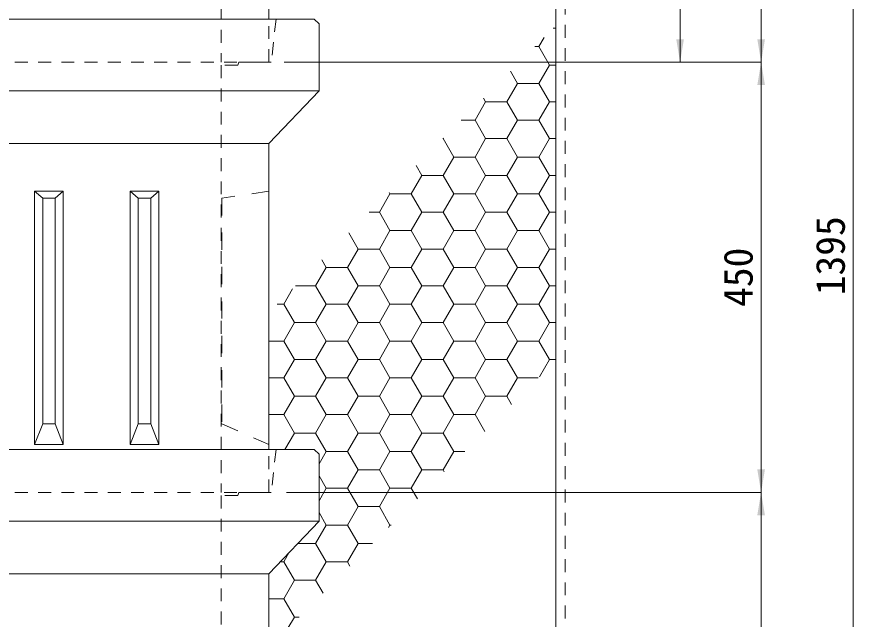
# Model space of a CAD drawing. Units: millimetres at full size. Extents: x 40781 to 122968, y -21714 to -2620.
# Drawn here: x 55650 to 56525, y -17179 to -16549 of the extents above; entities that cross this region are included whole.
import ezdxf
from ezdxf.enums import TextEntityAlignment as Align

# ---------------------------------------------------------------- set-up
doc = ezdxf.new("R2010")
doc.units = ezdxf.units.MM
doc.header["$LTSCALE"] = 18
doc.linetypes.add('USER2', pattern=[1.35, 0.75, -0.6])
doc.linetypes.add('USER3', pattern=[2, 1, -1])
for name, color, linetype, lineweight in [('0_2', 7, 'Continuous', 9), ('ハッチング', 7, 'Continuous', 5), ('寸法線', 7, 'Continuous', 9), ('本体', 2, 'Continuous', 13)]:
    doc.layers.add(name, color=color, linetype=linetype, lineweight=lineweight)
doc.styles.add('ＭＳ ゴシック', font='')
doc.styles.get('ＭＳ ゴシック').set_extended_font_data('MS Gothic')

# ---------------------------------------------------------------- blocks, each defined once
blk = doc.blocks.new('filled_arrow')
at = {"color": 0, "linetype": 'Continuous', "lineweight": -2}
blk.add_solid([(7.5, 1.25), (0, 0), (7.5, -1.25)], dxfattribs=at)

msp = doc.modelspace()

# ---------------------------------------------------------------- linework, layer by layer
at = {"layer": '0_2'}
for p, q in [((55668.67, -16731.78), (55677.17, -16738.99)), ((55690.17, -16738.99), (55698.67, -16731.78)), ((55768.67, -16731.78), (55777.17, -16738.99)), ((55790.17, -16738.99), (55798.67, -16731.78)), ((55668.67, -16996.74), (55677.17, -16975.12)), ((55690.17, -16975.12), (55698.67, -16996.74)), ((55768.67, -16996.74), (55777.17, -16975.12)), ((55790.17, -16975.12), (55798.67, -16996.74))]:
    msp.add_line(p, q, dxfattribs=at)
at = {"layer": '0_2', "linetype": 'USER3'}
for p, q in [((55913.67, -16731.78), (55864.67, -16738.99)), ((55864.67, -16738.99), (55864.67, -16975.12)), ((55864.67, -16975.12), (55913.67, -16996.74))]:
    msp.add_line(p, q, dxfattribs=at)
at = {"layer": '0_2'}
for points in [[(55668.67, -16731.78), (55698.67, -16731.78), (55698.67, -16996.74), (55668.67, -16996.74)], [(55768.67, -16731.78), (55798.67, -16731.78), (55798.67, -16996.74), (55768.67, -16996.74)], [(55677.17, -16738.99), (55690.17, -16738.99), (55690.17, -16975.12), (55677.17, -16975.12)], [(55777.17, -16738.99), (55790.17, -16738.99), (55790.17, -16975.12), (55777.17, -16975.12)]]:
    msp.add_lwpolyline(points, close=True, dxfattribs=at)
at = {"layer": 'ハッチング'}
for p, q in [((56211.13, -16561.26), (56213.67, -16561.26)), ((56195.91, -16580.51), (56201.41, -16570.99)), ((56191.89, -16580.51), (56195.91, -16580.51)), ((56207.02, -16599.76), (56195.91, -16580.51)), ((56195.91, -16619.01), (56207.02, -16599.76)), ((56207.03, -16599.76), (56213.67, -16599.76)), ((56173.69, -16619.01), (56166.26, -16606.14)), ((56162.57, -16638.25), (56173.69, -16619.01)), ((56173.69, -16619.01), (56195.91, -16619.01)), ((56207.02, -16638.25), (56195.91, -16619.01)), ((56140.35, -16638.25), (56138.08, -16634.32)), ((56129.24, -16657.5), (56140.35, -16638.25)), ((56140.35, -16638.25), (56162.57, -16638.25)), ((56173.69, -16657.5), (56162.57, -16638.25)), ((56195.91, -16657.5), (56207.02, -16638.25)), ((56207.03, -16638.25), (56213.67, -16638.25)), ((56114.9, -16657.5), (56129.24, -16657.5)), ((56140.35, -16676.75), (56129.24, -16657.5)), ((56162.57, -16676.75), (56173.69, -16657.5)), ((56173.69, -16657.5), (56195.91, -16657.5)), ((56207.02, -16676.75), (56195.91, -16657.5)), ((56095.65, -16676.75), (56095.9, -16676.75)), ((56095.9, -16676.75), (56096.24, -16676.16)), ((56107.01, -16696), (56095.9, -16676.75)), ((56129.24, -16696), (56140.35, -16676.75)), ((56140.35, -16676.75), (56162.57, -16676.75)), ((56173.69, -16696), (56162.57, -16676.75)), ((56195.91, -16696), (56207.02, -16676.75)), ((56207.03, -16676.75), (56213.67, -16676.75)), ((56095.9, -16715.24), (56107.01, -16696)), ((56107.01, -16696), (56129.24, -16696)), ((56140.35, -16715.24), (56129.24, -16696)), ((56162.57, -16715.24), (56173.69, -16696)), ((56173.69, -16696), (56195.91, -16696)), ((56207.02, -16715.24), (56195.91, -16696)), ((56073.67, -16715.24), (56067.63, -16704.77)), ((56062.56, -16734.49), (56073.67, -16715.24)), ((56073.68, -16715.24), (56095.9, -16715.24)), ((56107.01, -16734.49), (56095.9, -16715.24)), ((56129.24, -16734.49), (56140.35, -16715.24)), ((56140.35, -16715.24), (56162.57, -16715.24)), ((56173.69, -16734.49), (56162.57, -16715.24)), ((56195.91, -16734.49), (56207.02, -16715.24)), ((56207.03, -16715.24), (56213.67, -16715.24)), ((56040.34, -16734.49), (56039.45, -16732.95)), ((56029.22, -16753.74), (56040.34, -16734.49)), ((56040.34, -16734.49), (56062.56, -16734.49)), ((56073.67, -16753.74), (56062.56, -16734.49)), ((56095.9, -16753.74), (56107.01, -16734.49)), ((56107.01, -16734.49), (56129.24, -16734.49)), ((56140.35, -16753.74), (56129.24, -16734.49)), ((56162.57, -16753.74), (56173.69, -16734.49)), ((56173.69, -16734.49), (56195.91, -16734.49)), ((56207.02, -16753.74), (56195.91, -16734.49)), ((56018.66, -16753.74), (56029.22, -16753.74)), ((56040.34, -16772.99), (56029.22, -16753.74)), ((56062.56, -16772.99), (56073.67, -16753.74)), ((56073.68, -16753.74), (56095.9, -16753.74)), ((56107.01, -16772.99), (56095.9, -16753.74)), ((56129.24, -16772.99), (56140.35, -16753.74)), ((56140.35, -16753.74), (56162.57, -16753.74)), ((56173.69, -16772.99), (56162.57, -16753.74)), ((56195.91, -16772.99), (56207.02, -16753.74)), ((56207.03, -16753.74), (56213.67, -16753.74)), ((56007, -16792.23), (55997.18, -16775.22)), ((56029.22, -16792.23), (56040.34, -16772.99)), ((56040.34, -16772.99), (56062.56, -16772.99)), ((56073.67, -16792.23), (56062.56, -16772.99)), ((56095.9, -16792.23), (56107.01, -16772.99)), ((56107.01, -16772.99), (56129.24, -16772.99)), ((56140.35, -16792.23), (56129.24, -16772.99)), ((56162.57, -16792.23), (56173.69, -16772.99)), ((56173.69, -16772.99), (56195.91, -16772.99)), ((56207.02, -16792.23), (56195.91, -16772.99)), ((55995.89, -16811.48), (56007, -16792.23)), ((56007, -16792.23), (56029.22, -16792.23)), ((56040.34, -16811.48), (56029.22, -16792.23)), ((56062.56, -16811.48), (56073.67, -16792.23)), ((56073.68, -16792.23), (56095.9, -16792.23)), ((56107.01, -16811.48), (56095.9, -16792.23)), ((56129.24, -16811.48), (56140.35, -16792.23)), ((56140.35, -16792.23), (56162.57, -16792.23)), ((56173.69, -16811.48), (56162.57, -16792.23)), ((56195.91, -16811.48), (56207.02, -16792.23)), ((56207.03, -16792.23), (56213.67, -16792.23)), ((55973.66, -16811.48), (55969, -16803.4)), ((55962.55, -16830.73), (55973.66, -16811.48)), ((55973.66, -16811.48), (55995.89, -16811.48)), ((56007, -16830.73), (55995.89, -16811.48)), ((56029.22, -16830.73), (56040.34, -16811.48)), ((56040.34, -16811.48), (56062.56, -16811.48)), ((56073.67, -16830.73), (56062.56, -16811.48)), ((56095.9, -16830.73), (56107.01, -16811.48)), ((56107.01, -16811.48), (56129.24, -16811.48)), ((56140.35, -16830.73), (56129.24, -16811.48)), ((56162.57, -16830.73), (56173.69, -16811.48)), ((56173.69, -16811.48), (56195.91, -16811.48)), ((56207.02, -16830.73), (56195.91, -16811.48)), ((55929.21, -16849.98), (55938.49, -16833.91)), ((55941.67, -16830.73), (55962.55, -16830.73)), ((55973.66, -16849.98), (55962.55, -16830.73)), ((55995.89, -16849.98), (56007, -16830.73)), ((56007, -16830.73), (56029.22, -16830.73)), ((56040.34, -16849.98), (56029.22, -16830.73)), ((56062.56, -16849.98), (56073.67, -16830.73)), ((56073.68, -16830.73), (56095.9, -16830.73)), ((56107.01, -16849.98), (56095.9, -16830.73)), ((56129.24, -16849.98), (56140.35, -16830.73)), ((56140.35, -16830.73), (56162.57, -16830.73)), ((56173.69, -16849.98), (56162.57, -16830.73)), ((56195.91, -16849.98), (56207.02, -16830.73)), ((56207.03, -16830.73), (56213.67, -16830.73)), ((55922.42, -16849.98), (55929.21, -16849.98)), ((55940.32, -16869.22), (55929.21, -16849.98)), ((55962.55, -16869.22), (55973.66, -16849.98)), ((55973.66, -16849.98), (55995.89, -16849.98)), ((56007, -16869.22), (55995.89, -16849.98)), ((56029.22, -16869.22), (56040.34, -16849.98)), ((56040.34, -16849.98), (56062.56, -16849.98)), ((56073.67, -16869.22), (56062.56, -16849.98)), ((56095.9, -16869.22), (56107.01, -16849.98)), ((56107.01, -16849.98), (56129.24, -16849.98)), ((56140.35, -16869.22), (56129.24, -16849.98)), ((56162.57, -16869.22), (56173.69, -16849.98)), ((56173.69, -16849.98), (56195.91, -16849.98)), ((56207.02, -16869.22), (56195.91, -16849.98)), ((55929.21, -16888.47), (55940.32, -16869.22)), ((55940.32, -16869.22), (55962.55, -16869.22)), ((55973.66, -16888.47), (55962.55, -16869.22)), ((55995.89, -16888.47), (56007, -16869.22)), ((56007, -16869.22), (56029.22, -16869.22)), ((56040.34, -16888.47), (56029.22, -16869.22)), ((56062.56, -16888.47), (56073.67, -16869.22)), ((56073.68, -16869.22), (56095.9, -16869.22)), ((56107.01, -16888.47), (56095.9, -16869.22)), ((56129.24, -16888.47), (56140.35, -16869.22)), ((56140.35, -16869.22), (56162.57, -16869.22)), ((56173.69, -16888.47), (56162.57, -16869.22)), ((56195.91, -16888.47), (56207.02, -16869.22)), ((56207.03, -16869.22), (56213.67, -16869.22)), ((55913.67, -16888.47), (55929.21, -16888.47)), ((55940.32, -16907.72), (55929.21, -16888.47)), ((55962.55, -16907.72), (55973.66, -16888.47)), ((55973.66, -16888.47), (55995.89, -16888.47)), ((56007, -16907.72), (55995.89, -16888.47)), ((56029.22, -16907.72), (56040.34, -16888.47)), ((56040.34, -16888.47), (56062.56, -16888.47)), ((56073.67, -16907.72), (56062.56, -16888.47)), ((56095.9, -16907.72), (56107.01, -16888.47)), ((56107.01, -16888.47), (56129.24, -16888.47)), ((56140.35, -16907.72), (56129.24, -16888.47)), ((56162.57, -16907.72), (56173.69, -16888.47)), ((56173.69, -16888.47), (56195.91, -16888.47)), ((56207.02, -16907.72), (56195.91, -16888.47)), ((55929.21, -16926.97), (55940.32, -16907.72)), ((55940.32, -16907.72), (55962.55, -16907.72)), ((55973.66, -16926.97), (55962.55, -16907.72)), ((55995.89, -16926.97), (56007, -16907.72)), ((56007, -16907.72), (56029.22, -16907.72)), ((56040.34, -16926.97), (56029.22, -16907.72)), ((56062.56, -16926.97), (56073.67, -16907.72)), ((56073.68, -16907.72), (56095.9, -16907.72)), ((56107.01, -16926.97), (56095.9, -16907.72)), ((56129.24, -16926.97), (56140.35, -16907.72)), ((56140.35, -16907.72), (56162.57, -16907.72)), ((56173.69, -16926.97), (56162.57, -16907.72)), ((56196.57, -16925.83), (56207.02, -16907.72)), ((56207.03, -16907.72), (56213.67, -16907.72)), ((55913.67, -16926.97), (55929.21, -16926.97)), ((55940.32, -16946.21), (55929.21, -16926.97)), ((55962.55, -16946.21), (55973.66, -16926.97)), ((55973.66, -16926.97), (55995.89, -16926.97)), ((56007, -16946.21), (55995.89, -16926.97)), ((56029.22, -16946.21), (56040.34, -16926.97)), ((56040.34, -16926.97), (56062.56, -16926.97)), ((56073.67, -16946.21), (56062.56, -16926.97)), ((56095.9, -16946.21), (56107.01, -16926.97)), ((56107.01, -16926.97), (56129.24, -16926.97)), ((56140.35, -16946.21), (56129.24, -16926.97)), ((56162.57, -16946.21), (56173.69, -16926.97)), ((56173.69, -16926.97), (56195.43, -16926.97)), ((55929.21, -16965.46), (55940.32, -16946.21)), ((55940.32, -16946.21), (55962.55, -16946.21)), ((55973.66, -16965.46), (55962.55, -16946.21)), ((55995.89, -16965.46), (56007, -16946.21)), ((56007, -16946.21), (56029.22, -16946.21)), ((56040.34, -16965.46), (56029.22, -16946.21)), ((56062.56, -16965.46), (56073.67, -16946.21)), ((56073.68, -16946.21), (56095.9, -16946.21)), ((56107.01, -16965.46), (56095.9, -16946.21)), ((56129.24, -16965.46), (56140.35, -16946.21)), ((56140.35, -16946.21), (56162.57, -16946.21)), ((56167.56, -16954.84), (56162.57, -16946.21)), ((55913.67, -16965.46), (55929.21, -16965.46)), ((55940.32, -16984.71), (55929.21, -16965.46)), ((55962.55, -16984.71), (55973.66, -16965.46)), ((55973.66, -16965.46), (55995.89, -16965.46)), ((56007, -16984.71), (55995.89, -16965.46)), ((56029.22, -16984.71), (56040.34, -16965.46)), ((56040.34, -16965.46), (56062.56, -16965.46)), ((56073.67, -16984.71), (56062.56, -16965.46)), ((56095.9, -16984.71), (56107.01, -16965.46)), ((56107.01, -16965.46), (56129.24, -16965.46)), ((56139.38, -16983.02), (56129.24, -16965.46)), ((55930.47, -17001.78), (55940.32, -16984.71)), ((55940.32, -16984.71), (55962.55, -16984.71)), ((55973.66, -17003.96), (55962.55, -16984.71)), ((55995.89, -17003.96), (56007, -16984.71)), ((56007, -16984.71), (56029.22, -16984.71)), ((56040.34, -17003.96), (56029.22, -16984.71)), ((56062.56, -17003.96), (56073.67, -16984.71)), ((56073.68, -16984.71), (56095.9, -16984.71)), ((56107.01, -17003.96), (56095.9, -16984.71)), ((55966.17, -17016.94), (55973.66, -17003.96)), ((55973.66, -17003.96), (55995.89, -17003.96)), ((56007, -17023.2), (55995.89, -17003.96)), ((56029.22, -17023.2), (56040.34, -17003.96)), ((56040.34, -17003.96), (56062.56, -17003.96)), ((56073.67, -17023.2), (56062.56, -17003.96)), ((56095.9, -17023.2), (56107.01, -17003.96)), ((56107.01, -17003.96), (56118.44, -17003.96)), ((55973.66, -17042.45), (55966.17, -17029.46)), ((55995.89, -17042.45), (56007, -17023.2)), ((56007, -17023.2), (56029.22, -17023.2)), ((56040.34, -17042.45), (56029.22, -17023.2)), ((56062.56, -17042.45), (56073.67, -17023.2)), ((56073.68, -17023.2), (56095.9, -17023.2)), ((56097.11, -17025.29), (56095.9, -17023.2)), ((55966.17, -17055.44), (55973.66, -17042.45)), ((55973.66, -17042.45), (55995.89, -17042.45)), ((56007, -17061.7), (55995.89, -17042.45)), ((56029.22, -17061.7), (56040.34, -17042.45)), ((56040.34, -17042.45), (56062.56, -17042.45)), ((56068.93, -17053.47), (56062.56, -17042.45)), ((55995.89, -17080.94), (56007, -17061.7)), ((56007, -17061.7), (56029.22, -17061.7)), ((56040.34, -17080.94), (56029.22, -17061.7)), ((55973.66, -17080.94), (55966.17, -17067.96)), ((55962.55, -17100.19), (55973.66, -17080.94)), ((55973.66, -17080.94), (55995.89, -17080.94)), ((56007, -17100.19), (55995.89, -17080.94)), ((56038.81, -17083.59), (56040.34, -17080.94)), ((56040.34, -17080.94), (56041.45, -17080.94)), ((55943.82, -17100.19), (55962.55, -17100.19)), ((55973.66, -17119.44), (55962.55, -17100.19)), ((55995.89, -17119.44), (56007, -17100.19)), ((56007, -17100.19), (56022.21, -17100.19)), ((55929.21, -17119.44), (55934.98, -17109.46)), ((55925.45, -17119.44), (55929.21, -17119.44)), ((55940.32, -17138.69), (55929.21, -17119.44)), ((55962.55, -17138.69), (55973.66, -17119.44)), ((55973.66, -17119.44), (55995.89, -17119.44)), ((55998.48, -17123.92), (55995.89, -17119.44)), ((55929.21, -17157.93), (55940.32, -17138.69)), ((55940.32, -17138.69), (55962.55, -17138.69)), ((55970.3, -17152.1), (55962.55, -17138.69)), ((55913.67, -17157.93), (55929.21, -17157.93)), ((55940.32, -17177.18), (55929.21, -17157.93)), ((55933.64, -17188.76), (55940.32, -17177.18)), ((55940.32, -17177.18), (55945.22, -17177.18))]:
    msp.add_line(p, q, dxfattribs=at)
at = {"layer": 'ハッチング', "linetype": 'USER2', "lineweight": 9}
msp.add_lwpolyline([(55913.67, -16241.78), (56223.67, -16241.78), (56223.67, -17706.78), (55143.67, -17706.78), (55143.67, -16241.78), (55453.67, -16241.78)], dxfattribs=at)
at = {"layer": 'ハッチング', "lineweight": 20}
msp.add_lwpolyline([(55453.67, -16251.78), (55153.67, -16251.78), (55153.67, -17696.78), (56213.67, -17696.78), (56213.67, -16251.78), (55913.67, -16251.78)], dxfattribs=at)
at = {"layer": '寸法線'}
for p, q in [((56524.77, -17496.78), (56524.77, -16101.78)), ((56428.41, -16146.78), (56428.41, -16596.78)), ((56343.65, -16596.78), (56343.65, -16251.78)), ((55929.67, -16596.78), (56428.41, -16596.78)), ((55929.67, -16596.78), (56343.65, -16596.78)), ((55929.67, -16596.78), (56428.41, -16596.78)), ((56428.41, -16596.78), (56428.41, -17046.78)), ((55932.15, -17046.78), (56428.41, -17046.78)), ((55932.15, -17046.78), (56428.41, -17046.78)), ((56428.41, -17046.78), (56428.41, -17496.78))]:
    msp.add_line(p, q, dxfattribs=at)
at = {"layer": '本体', "linetype": 'USER2'}
for p, q in [((55863.67, -16149.98), (55863.67, -16596.78)), ((55921.17, -16551.78), (55916.15, -16596.78)), ((55863.67, -16599.98), (55863.67, -17046.78)), ((55881.17, -16599.98), (55863.67, -16599.98)), ((55916.15, -16596.78), (55882.17, -16596.78)), ((55921.17, -17001.78), (55916.15, -17046.78)), ((55916.15, -17046.78), (55882.17, -17046.78)), ((55863.67, -17049.98), (55863.67, -17496.78)), ((55881.17, -17049.98), (55863.67, -17049.98))]:
    msp.add_line(p, q, dxfattribs=at)
at = {"layer": '本体'}
for p, q in [((55406.16, -16551.78), (55961.17, -16551.78)), ((55961.17, -16551.78), (55966.17, -16556.78)), ((55966.17, -16556.78), (55966.17, -16626.78)), ((55882.17, -16596.78), (55881.17, -16599.98)), ((55406.16, -17001.78), (55961.17, -17001.78)), ((55961.17, -17001.78), (55966.17, -17006.78)), ((55966.17, -17006.78), (55966.17, -17076.78)), ((55882.17, -17046.78), (55881.17, -17049.98))]:
    msp.add_line(p, q, dxfattribs=at)
at = {"layer": '本体', "lineweight": 9}
for p, q in [((55401.16, -16626.78), (55966.17, -16626.78)), ((55453.67, -16681.78), (55913.67, -16681.78)), ((55401.16, -17076.78), (55966.17, -17076.78)), ((55453.67, -17131.78), (55913.67, -17131.78))]:
    msp.add_line(p, q, dxfattribs=at)
at = {"layer": '本体'}
for points in [[(55913.67, -16551.78), (55913.67, -16231.78), (55966.17, -16176.78)], [(55913.67, -17001.78), (55913.67, -16681.78), (55966.17, -16626.78)], [(55401.16, -17076.78), (55453.67, -17131.78), (55453.67, -17496.78), (55913.67, -17496.78), (55913.67, -17131.78), (55966.17, -17076.78)]]:
    msp.add_lwpolyline(points, dxfattribs=at)
at = {"layer": '本体', "linetype": 'USER2', "lineweight": 9}
for points in [[(55453.67, -16551.78), (55453.67, -16596.78), (55913.67, -16596.78), (55913.67, -16551.78)], [(55453.67, -17001.78), (55453.67, -17046.78), (55913.67, -17046.78), (55913.67, -17001.78)]]:
    msp.add_lwpolyline(points, dxfattribs=at)

# ---------------------------------------------------------------- block references
at = {"layer": '寸法線', "xscale": 3.2, "yscale": 3.2}
for p, rotation in [((56343.65, -16596.78), 90), ((56428.41, -16596.78), 90), ((56428.41, -16596.78), 270), ((56428.41, -17046.78), 90), ((56428.41, -17046.78), 270)]:
    msp.add_blockref('filled_arrow', p, dxfattribs=dict(at, rotation=rotation))

# ---------------------------------------------------------------- texts
at = {"layer": '寸法線', "style": 'ＭＳ ゴシック'}
for s, p in [('1395', (56500.77, -16799.28)), ('450', (56404.41, -16821.78))]:
    msp.add_text(s, height=30.38, rotation=90, dxfattribs=at).set_placement(p, align=Align.MIDDLE_CENTER)

doc.saveas('drawing.dxf')
